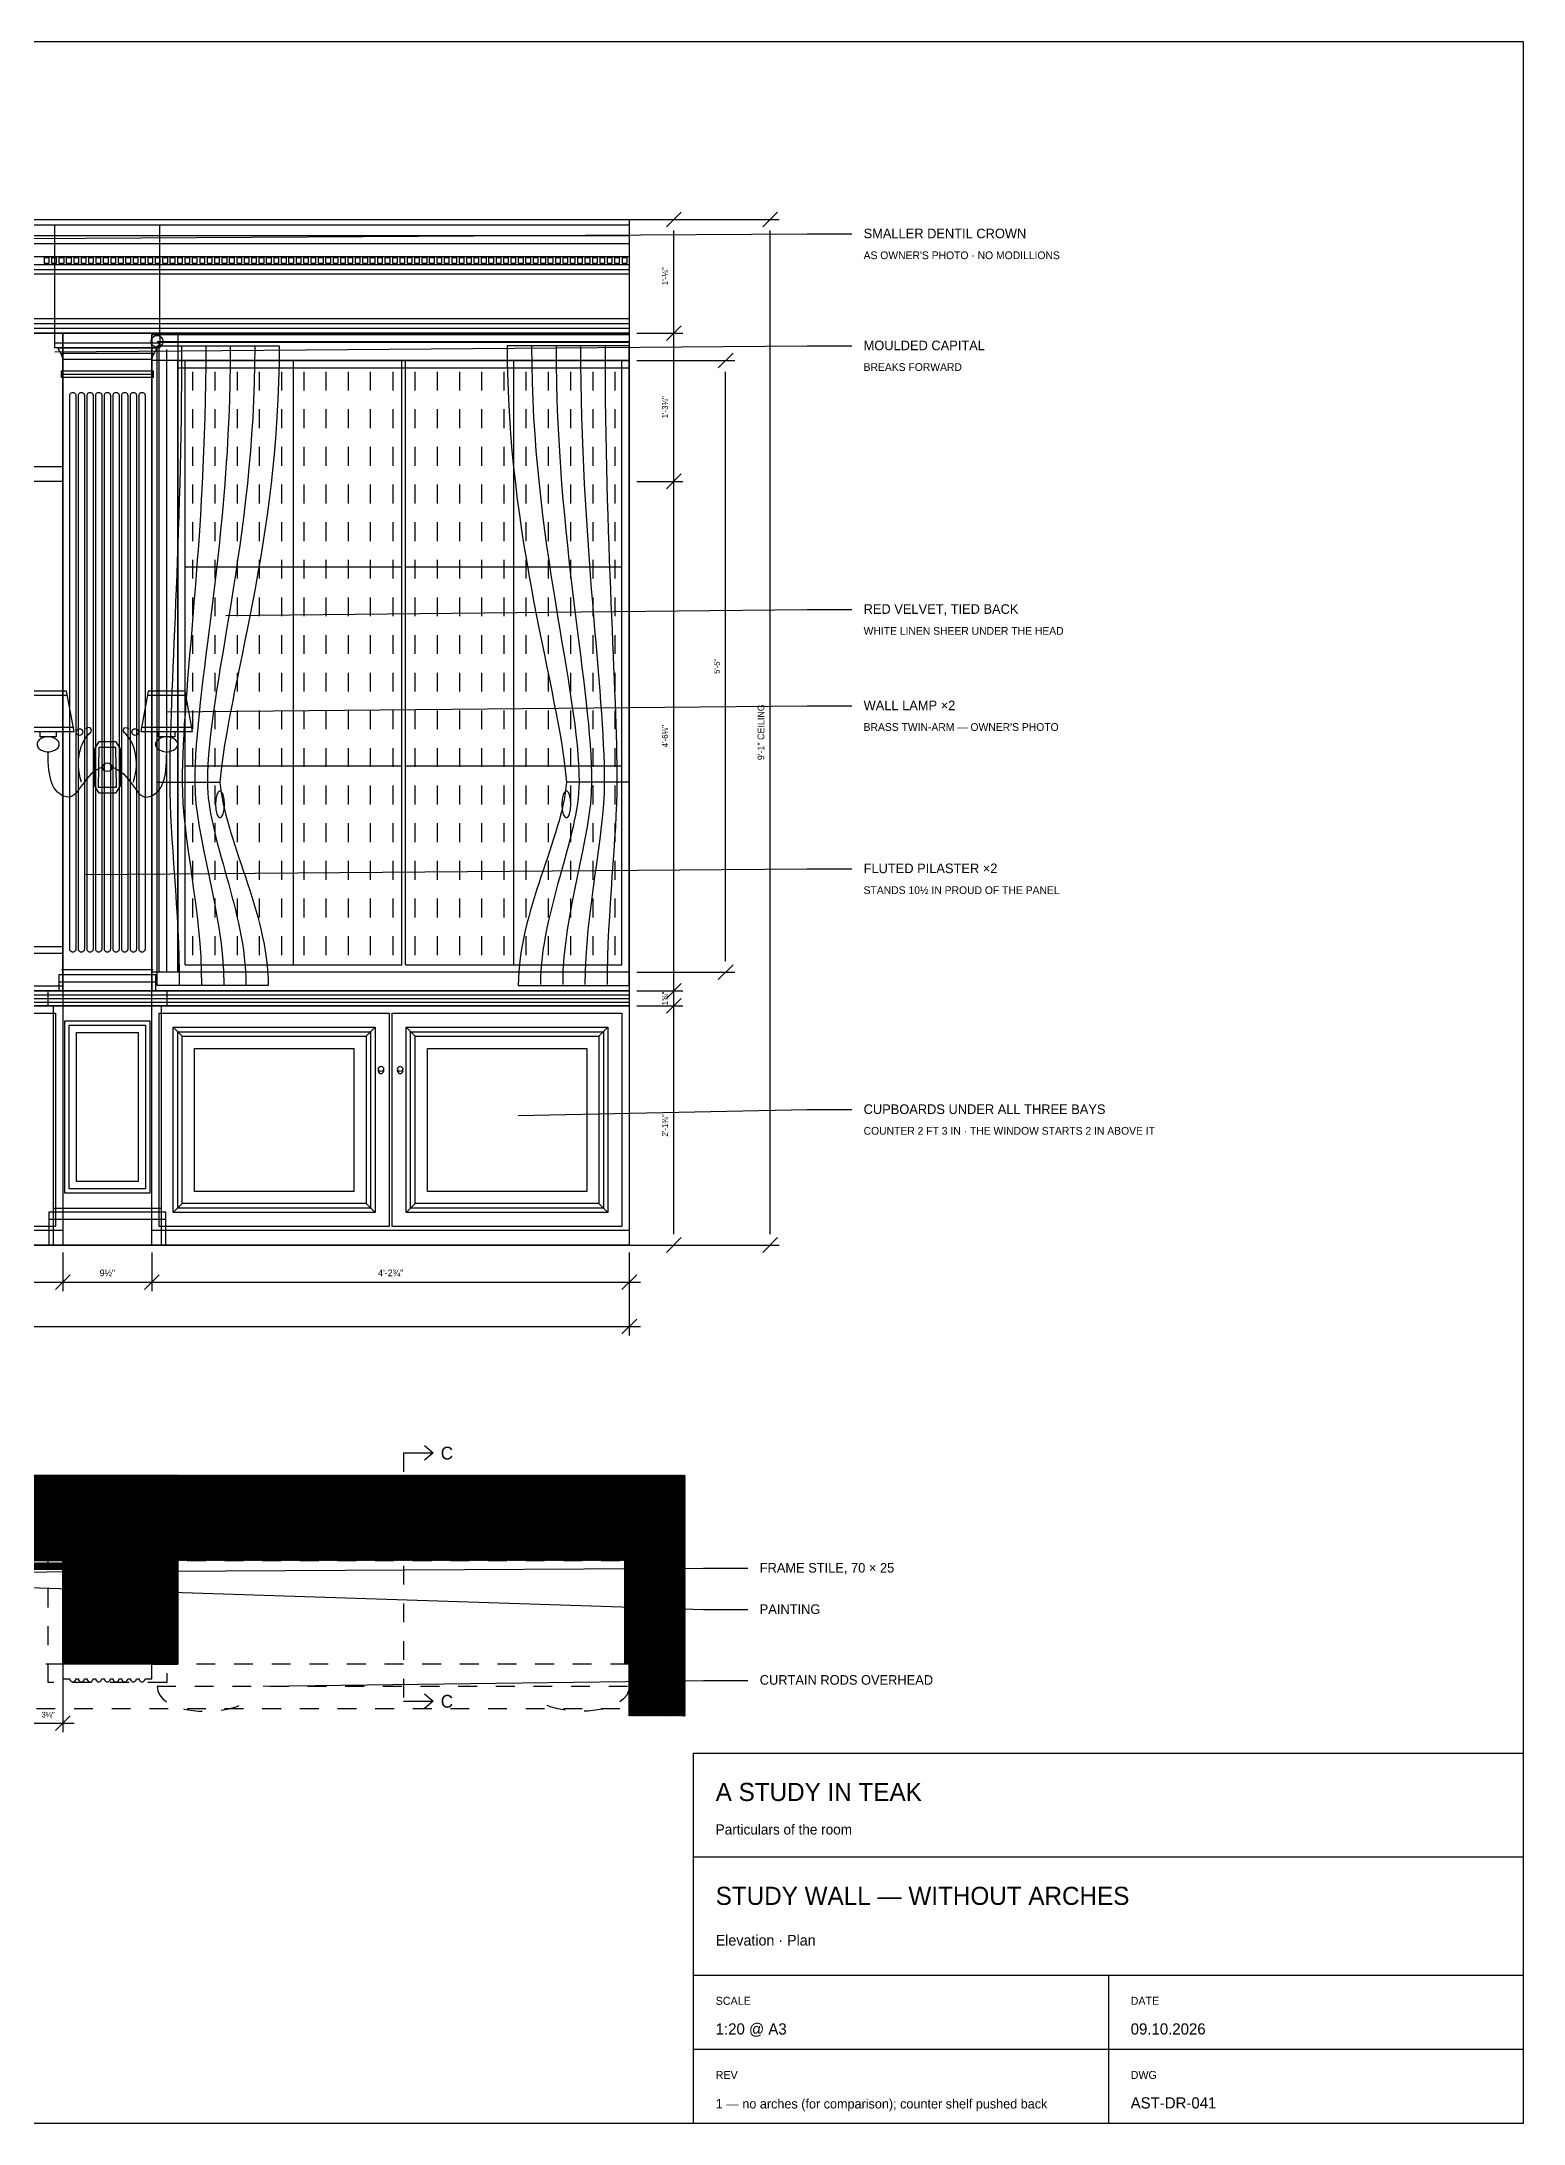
# Model space of a CAD drawing. Header units: inches. Extents: x 0.3 to 16.2, y 0.3 to 11.4.
# Drawn here: x 8.35 to 16.22, y 0.31 to 11.38 of the extents above; entities that cross this region are included whole.
import ezdxf
from ezdxf.enums import TextEntityAlignment as Align

# ---------------------------------------------------------------- set-up
doc = ezdxf.new("R2010")
doc.units = ezdxf.units.IN
doc.header["$LTSCALE"] = 0.009843
doc.header["$MEASUREMENT"] = 0
doc.linetypes.add('DASHED', pattern=[0.6, 0.5, -0.1])
for name, color, linetype in [('GEOMETRY', 7, 'Continuous'), ('HATCH', 8, 'Continuous'), ('TEXT', 7, 'Continuous')]:
    doc.layers.add(name, color=color, linetype=linetype)

msp = doc.modelspace()

# ---------------------------------------------------------------- hatches: boundary and pattern name
at = {"layer": 'HATCH'}
h = msp.add_hatch(dxfattribs=at)
h.set_pattern_fill('ANSI31', scale=0.01574803)
h.paths.add_polyline_path([(2.224, 3.76), (11.766, 3.76), (11.766, 3.307), (2.224, 3.307), (2.224, 3.76)])
h = msp.add_hatch(dxfattribs=at)
h.set_pattern_fill('ANSI31', scale=0.01574803)
h.paths.add_polyline_path([(11.447, 3.465), (11.47, 3.465), (11.47, 2.756), (11.447, 2.756), (11.447, 3.465)])
h = msp.add_hatch(dxfattribs=at)
h.set_pattern_fill('ANSI31', scale=0.01574803)
h.paths.add_polyline_path([(5.923, 3.293), (8.461, 3.293), (8.461, 3.258), (5.923, 3.258), (5.923, 3.293)])
h = msp.add_hatch(dxfattribs=at)
h.set_pattern_fill('ANSI31', scale=0.01574803)
h.paths.add_polyline_path([(8.461, 3.307), (8.933, 3.307), (8.933, 2.756), (8.461, 2.756), (8.461, 3.307)])
h = msp.add_hatch(dxfattribs=at)
h.set_pattern_fill('ANSI31', scale=0.01574803)
h.paths.add_polyline_path([(8.933, 3.307), (9.071, 3.307), (9.071, 2.756), (8.933, 2.756), (8.933, 3.307)])
h = msp.add_hatch(dxfattribs=at)
h.set_pattern_fill('ANSI31', scale=0.01574803)
h.paths.add_polyline_path([(11.47, 3.307), (11.766, 3.307), (11.766, 2.48), (11.47, 2.48), (11.47, 3.307)])

# ---------------------------------------------------------------- linework, layer by layer
at = {"layer": 'GEOMETRY', "linetype": 'DASHED'}
for p, q in [((2.224, 10.433), (11.766, 10.433)), ((9.15, 9.624), (9.15, 6.472)), ((9.268, 9.624), (9.268, 6.472)), ((9.386, 9.624), (9.386, 6.472)), ((9.504, 9.624), (9.504, 6.472)), ((9.622, 9.624), (9.622, 6.472)), ((9.74, 9.624), (9.74, 6.472)), ((9.858, 9.624), (9.858, 6.472)), ((9.976, 9.624), (9.976, 6.472)), ((10.094, 9.624), (10.094, 6.472)), ((10.213, 9.624), (10.213, 6.472)), ((10.331, 9.624), (10.331, 6.472)), ((10.449, 9.624), (10.449, 6.472)), ((10.567, 9.624), (10.567, 6.472)), ((10.685, 9.624), (10.685, 6.472)), ((10.803, 9.624), (10.803, 6.472)), ((10.921, 9.624), (10.921, 6.472)), ((11.039, 9.624), (11.039, 6.472)), ((11.157, 9.624), (11.157, 6.472)), ((11.276, 9.624), (11.276, 6.472)), ((11.394, 9.624), (11.394, 6.472)), ((10.271, 3.878), (10.271, 2.559)), ((9.071, 3.366), (11.47, 3.366)), ((8.961, 2.638), (11.47, 2.638)), ((2.52, 2.52), (11.47, 2.52))]:
    msp.add_line(p, q, dxfattribs=at)
at = {"layer": 'GEOMETRY'}
for p, q in [((2.52, 10.404), (11.47, 10.404)), ((8.417, 9.829), (8.417, 10.404)), ((8.976, 9.829), (8.976, 10.404)), ((11.51, 10.433), (11.754, 10.433)), ((11.51, 10.433), (12.266, 10.433)), ((11.667, 10.394), (11.746, 10.472)), ((12.179, 10.394), (12.258, 10.472)), ((2.52, 10.348), (11.47, 10.348)), ((2.52, 10.305), (11.47, 10.305)), ((11.707, 5.041), (11.707, 10.374)), ((12.219, 5.041), (12.219, 10.374)), ((2.52, 10.236), (11.47, 10.236)), ((2.52, 10.193), (11.47, 10.193)), ((2.52, 10.167), (11.47, 10.167)), ((2.52, 10.144), (11.47, 10.144)), ((2.52, 9.907), (11.47, 9.907)), ((2.52, 9.88), (11.47, 9.88)), ((2.52, 9.856), (11.47, 9.856)), ((11.667, 9.789), (11.746, 9.868)), ((8.417, 9.778), (8.976, 9.778)), ((8.961, 9.785), (11.47, 9.785)), ((8.972, 6.433), (8.972, 9.781)), ((8.972, 9.781), (11.47, 9.781)), ((9.012, 6.433), (9.012, 9.742)), ((11.51, 9.829), (11.754, 9.829)), ((8.449, 9.722), (8.945, 9.722)), ((8.461, 9.691), (8.933, 9.691)), ((9.071, 9.683), (11.47, 9.683)), ((9.071, 9.644), (11.47, 9.644)), ((9.11, 6.472), (9.11, 9.683)), ((9.686, 6.472), (9.686, 9.683)), ((10.261, 6.472), (10.261, 9.683)), ((10.281, 6.472), (10.281, 9.683)), ((10.856, 6.472), (10.856, 9.683)), ((11.431, 6.472), (11.431, 9.683)), ((11.51, 9.683), (12.03, 9.683)), ((11.943, 9.644), (12.022, 9.722)), ((8.453, 9.61), (8.941, 9.61)), ((11.982, 6.492), (11.982, 9.624)), ((11.667, 9.002), (11.746, 9.081)), ((11.51, 9.041), (11.754, 9.041)), ((9.11, 8.587), (10.261, 8.587)), ((10.281, 8.587), (11.431, 8.587)), ((8.28, 7.904), (8.484, 7.904)), ((8.909, 7.904), (9.114, 7.904)), ((8.248, 7.734), (8.516, 7.734)), ((8.878, 7.734), (9.146, 7.734)), ((9.11, 7.53), (10.261, 7.53)), ((10.281, 7.53), (11.431, 7.53)), ((5.923, 6.533), (8.461, 6.533)), ((8.453, 6.447), (8.941, 6.447)), ((9.11, 6.472), (10.261, 6.472)), ((10.281, 6.472), (11.431, 6.472)), ((11.51, 6.433), (12.03, 6.433)), ((11.943, 6.394), (12.022, 6.472)), ((5.923, 6.36), (8.461, 6.36)), ((5.923, 6.313), (8.461, 6.313)), ((8.382, 6.313), (9.012, 6.313)), ((8.441, 6.382), (8.953, 6.382)), ((8.933, 6.313), (11.47, 6.313)), ((11.51, 6.333), (11.754, 6.333)), ((11.667, 6.293), (11.746, 6.372)), ((5.923, 6.293), (8.461, 6.293)), ((5.923, 6.274), (8.461, 6.274)), ((8.382, 6.293), (9.012, 6.293)), ((8.382, 6.274), (9.012, 6.274)), ((8.933, 6.293), (11.47, 6.293)), ((8.933, 6.274), (11.47, 6.274)), ((11.51, 6.254), (11.754, 6.254)), ((11.667, 6.215), (11.746, 6.293)), ((9.047, 6.14), (9.094, 6.093)), ((10.119, 6.14), (10.072, 6.093)), ((10.284, 6.14), (10.332, 6.093)), ((11.356, 6.14), (11.309, 6.093)), ((9.047, 5.156), (9.094, 5.203)), ((10.119, 5.156), (10.072, 5.203)), ((10.284, 5.156), (10.332, 5.203)), ((11.356, 5.156), (11.309, 5.203)), ((8.388, 5.12), (9.006, 5.12)), ((8.411, 5.179), (8.982, 5.179)), ((2.224, 4.982), (11.766, 4.982)), ((5.923, 5.061), (8.461, 5.061)), ((8.933, 5.061), (11.47, 5.061)), ((11.51, 4.982), (11.754, 4.982)), ((11.51, 4.982), (12.266, 4.982)), ((11.667, 4.943), (11.746, 5.022)), ((12.179, 4.943), (12.258, 5.022)), ((8.461, 4.943), (8.461, 4.738)), ((8.933, 4.943), (8.933, 4.738)), ((11.47, 4.943), (11.47, 4.738)), ((11.47, 4.943), (11.47, 4.502)), ((2.461, 4.785), (11.53, 4.785)), ((8.421, 4.746), (8.5, 4.825)), ((8.894, 4.746), (8.972, 4.825)), ((11.431, 4.746), (11.51, 4.825)), ((2.461, 4.549), (11.53, 4.549)), ((11.431, 4.51), (11.51, 4.589)), ((10.271, 3.602), (10.271, 3.465)), ((9.071, 3.533), (11.47, 3.533)), ((8.461, 2.756), (8.461, 2.394)), ((5.864, 2.441), (8.52, 2.441)), ((8.421, 2.402), (8.5, 2.48)), ((11.811, 1.732), (16.22, 1.732)), ((11.811, 1.102), (16.22, 1.102)), ((14.016, 1.102), (14.016, 0.315)), ((11.811, 0.709), (16.22, 0.709))]:
    msp.add_line(p, q, dxfattribs=at)
for points in [[(0.315, 11.378), (16.22, 11.378), (16.22, 0.315), (0.315, 0.315), (0.315, 11.378)], [(2.52, 10.433), (11.47, 10.433), (11.47, 9.829), (2.52, 9.829), (2.52, 10.433)], [(7.104, 10.325), (12.415, 10.356), (12.652, 10.356)], [(8.362, 10.23), (8.386, 10.23), (8.386, 10.199), (8.362, 10.199), (8.362, 10.23)], [(8.402, 10.23), (8.425, 10.23), (8.425, 10.199), (8.402, 10.199), (8.402, 10.23)], [(8.441, 10.23), (8.465, 10.23), (8.465, 10.199), (8.441, 10.199), (8.441, 10.23)], [(8.48, 10.23), (8.504, 10.23), (8.504, 10.199), (8.48, 10.199), (8.48, 10.23)], [(8.52, 10.23), (8.543, 10.23), (8.543, 10.199), (8.52, 10.199), (8.52, 10.23)], [(8.559, 10.23), (8.583, 10.23), (8.583, 10.199), (8.559, 10.199), (8.559, 10.23)], [(8.598, 10.23), (8.622, 10.23), (8.622, 10.199), (8.598, 10.199), (8.598, 10.23)], [(8.638, 10.23), (8.661, 10.23), (8.661, 10.199), (8.638, 10.199), (8.638, 10.23)], [(8.677, 10.23), (8.701, 10.23), (8.701, 10.199), (8.677, 10.199), (8.677, 10.23)], [(8.717, 10.23), (8.74, 10.23), (8.74, 10.199), (8.717, 10.199), (8.717, 10.23)], [(8.756, 10.23), (8.78, 10.23), (8.78, 10.199), (8.756, 10.199), (8.756, 10.23)], [(8.795, 10.23), (8.819, 10.23), (8.819, 10.199), (8.795, 10.199), (8.795, 10.23)], [(8.835, 10.23), (8.858, 10.23), (8.858, 10.199), (8.835, 10.199), (8.835, 10.23)], [(8.874, 10.23), (8.898, 10.23), (8.898, 10.199), (8.874, 10.199), (8.874, 10.23)], [(8.913, 10.23), (8.937, 10.23), (8.937, 10.199), (8.913, 10.199), (8.913, 10.23)], [(8.953, 10.23), (8.976, 10.23), (8.976, 10.199), (8.953, 10.199), (8.953, 10.23)], [(8.992, 10.23), (9.016, 10.23), (9.016, 10.199), (8.992, 10.199), (8.992, 10.23)], [(9.031, 10.23), (9.055, 10.23), (9.055, 10.199), (9.031, 10.199), (9.031, 10.23)], [(9.071, 10.23), (9.094, 10.23), (9.094, 10.199), (9.071, 10.199), (9.071, 10.23)], [(9.11, 10.23), (9.134, 10.23), (9.134, 10.199), (9.11, 10.199), (9.11, 10.23)], [(9.15, 10.23), (9.173, 10.23), (9.173, 10.199), (9.15, 10.199), (9.15, 10.23)], [(9.189, 10.23), (9.213, 10.23), (9.213, 10.199), (9.189, 10.199), (9.189, 10.23)], [(9.228, 10.23), (9.252, 10.23), (9.252, 10.199), (9.228, 10.199), (9.228, 10.23)], [(9.268, 10.23), (9.291, 10.23), (9.291, 10.199), (9.268, 10.199), (9.268, 10.23)], [(9.307, 10.23), (9.331, 10.23), (9.331, 10.199), (9.307, 10.199), (9.307, 10.23)], [(9.346, 10.23), (9.37, 10.23), (9.37, 10.199), (9.346, 10.199), (9.346, 10.23)], [(9.386, 10.23), (9.409, 10.23), (9.409, 10.199), (9.386, 10.199), (9.386, 10.23)], [(9.425, 10.23), (9.449, 10.23), (9.449, 10.199), (9.425, 10.199), (9.425, 10.23)], [(9.465, 10.23), (9.488, 10.23), (9.488, 10.199), (9.465, 10.199), (9.465, 10.23)], [(9.504, 10.23), (9.528, 10.23), (9.528, 10.199), (9.504, 10.199), (9.504, 10.23)], [(9.543, 10.23), (9.567, 10.23), (9.567, 10.199), (9.543, 10.199), (9.543, 10.23)], [(9.583, 10.23), (9.606, 10.23), (9.606, 10.199), (9.583, 10.199), (9.583, 10.23)], [(9.622, 10.23), (9.646, 10.23), (9.646, 10.199), (9.622, 10.199), (9.622, 10.23)], [(9.661, 10.23), (9.685, 10.23), (9.685, 10.199), (9.661, 10.199), (9.661, 10.23)], [(9.701, 10.23), (9.724, 10.23), (9.724, 10.199), (9.701, 10.199), (9.701, 10.23)], [(9.74, 10.23), (9.764, 10.23), (9.764, 10.199), (9.74, 10.199), (9.74, 10.23)], [(9.78, 10.23), (9.803, 10.23), (9.803, 10.199), (9.78, 10.199), (9.78, 10.23)], [(9.819, 10.23), (9.843, 10.23), (9.843, 10.199), (9.819, 10.199), (9.819, 10.23)], [(9.858, 10.23), (9.882, 10.23), (9.882, 10.199), (9.858, 10.199), (9.858, 10.23)], [(9.898, 10.23), (9.921, 10.23), (9.921, 10.199), (9.898, 10.199), (9.898, 10.23)], [(9.937, 10.23), (9.961, 10.23), (9.961, 10.199), (9.937, 10.199), (9.937, 10.23)], [(9.976, 10.23), (10, 10.23), (10, 10.199), (9.976, 10.199), (9.976, 10.23)], [(10.016, 10.23), (10.039, 10.23), (10.039, 10.199), (10.016, 10.199), (10.016, 10.23)], [(10.055, 10.23), (10.079, 10.23), (10.079, 10.199), (10.055, 10.199), (10.055, 10.23)], [(10.094, 10.23), (10.118, 10.23), (10.118, 10.199), (10.094, 10.199), (10.094, 10.23)], [(10.134, 10.23), (10.157, 10.23), (10.157, 10.199), (10.134, 10.199), (10.134, 10.23)], [(10.173, 10.23), (10.197, 10.23), (10.197, 10.199), (10.173, 10.199), (10.173, 10.23)], [(10.213, 10.23), (10.236, 10.23), (10.236, 10.199), (10.213, 10.199), (10.213, 10.23)], [(10.252, 10.23), (10.276, 10.23), (10.276, 10.199), (10.252, 10.199), (10.252, 10.23)], [(10.291, 10.23), (10.315, 10.23), (10.315, 10.199), (10.291, 10.199), (10.291, 10.23)], [(10.331, 10.23), (10.354, 10.23), (10.354, 10.199), (10.331, 10.199), (10.331, 10.23)], [(10.37, 10.23), (10.394, 10.23), (10.394, 10.199), (10.37, 10.199), (10.37, 10.23)], [(10.409, 10.23), (10.433, 10.23), (10.433, 10.199), (10.409, 10.199), (10.409, 10.23)], [(10.449, 10.23), (10.472, 10.23), (10.472, 10.199), (10.449, 10.199), (10.449, 10.23)], [(10.488, 10.23), (10.512, 10.23), (10.512, 10.199), (10.488, 10.199), (10.488, 10.23)], [(10.528, 10.23), (10.551, 10.23), (10.551, 10.199), (10.528, 10.199), (10.528, 10.23)], [(10.567, 10.23), (10.591, 10.23), (10.591, 10.199), (10.567, 10.199), (10.567, 10.23)], [(10.606, 10.23), (10.63, 10.23), (10.63, 10.199), (10.606, 10.199), (10.606, 10.23)], [(10.646, 10.23), (10.669, 10.23), (10.669, 10.199), (10.646, 10.199), (10.646, 10.23)], [(10.685, 10.23), (10.709, 10.23), (10.709, 10.199), (10.685, 10.199), (10.685, 10.23)], [(10.724, 10.23), (10.748, 10.23), (10.748, 10.199), (10.724, 10.199), (10.724, 10.23)], [(10.764, 10.23), (10.787, 10.23), (10.787, 10.199), (10.764, 10.199), (10.764, 10.23)], [(10.803, 10.23), (10.827, 10.23), (10.827, 10.199), (10.803, 10.199), (10.803, 10.23)], [(10.843, 10.23), (10.866, 10.23), (10.866, 10.199), (10.843, 10.199), (10.843, 10.23)], [(10.882, 10.23), (10.906, 10.23), (10.906, 10.199), (10.882, 10.199), (10.882, 10.23)], [(10.921, 10.23), (10.945, 10.23), (10.945, 10.199), (10.921, 10.199), (10.921, 10.23)], [(10.961, 10.23), (10.984, 10.23), (10.984, 10.199), (10.961, 10.199), (10.961, 10.23)], [(11, 10.23), (11.024, 10.23), (11.024, 10.199), (11, 10.199), (11, 10.23)], [(11.039, 10.23), (11.063, 10.23), (11.063, 10.199), (11.039, 10.199), (11.039, 10.23)], [(11.079, 10.23), (11.102, 10.23), (11.102, 10.199), (11.079, 10.199), (11.079, 10.23)], [(11.118, 10.23), (11.142, 10.23), (11.142, 10.199), (11.118, 10.199), (11.118, 10.23)], [(11.157, 10.23), (11.181, 10.23), (11.181, 10.199), (11.157, 10.199), (11.157, 10.23)], [(11.197, 10.23), (11.22, 10.23), (11.22, 10.199), (11.197, 10.199), (11.197, 10.23)], [(11.236, 10.23), (11.26, 10.23), (11.26, 10.199), (11.236, 10.199), (11.236, 10.23)], [(11.276, 10.23), (11.299, 10.23), (11.299, 10.199), (11.276, 10.199), (11.276, 10.23)], [(11.315, 10.23), (11.339, 10.23), (11.339, 10.199), (11.315, 10.199), (11.315, 10.23)], [(11.354, 10.23), (11.378, 10.23), (11.378, 10.199), (11.354, 10.199), (11.354, 10.23)], [(11.394, 10.23), (11.417, 10.23), (11.417, 10.199), (11.394, 10.199), (11.394, 10.23)], [(11.433, 10.23), (11.457, 10.23), (11.457, 10.199), (11.433, 10.199), (11.433, 10.23)], [(5.923, 9.829), (8.461, 9.829), (8.461, 6.333), (5.923, 6.333), (5.923, 9.829)], [(8.417, 9.829), (8.976, 9.829), (8.976, 9.75), (8.417, 9.75), (8.417, 9.829)], [(8.417, 9.73), (12.415, 9.762), (12.652, 9.762)], [(8.437, 9.75), (8.957, 9.75)], [(8.461, 9.829), (8.933, 9.829), (8.933, 6.333), (8.461, 6.333), (8.461, 9.829)], [(8.933, 9.829), (11.47, 9.829), (11.47, 6.333), (8.933, 6.333), (8.933, 9.829)], [(8.933, 9.821), (9.071, 9.821), (9.071, 6.433), (8.933, 6.433), (8.933, 9.821)], [(8.933, 9.821), (11.47, 9.821), (11.47, 9.683), (8.933, 9.683), (8.933, 9.821)], [(8.961, 9.762), (9.61, 9.762)], [(9.551, 6.362), (8.961, 6.362), (8.961, 9.762)], [(11.47, 9.762), (10.821, 9.762)], [(10.88, 6.362), (11.47, 6.362), (11.47, 9.762)], [(8.453, 9.628), (8.941, 9.628), (8.941, 9.593), (8.453, 9.593), (8.453, 9.628)], [(9.071, 9.683), (11.47, 9.683), (11.47, 6.433), (9.071, 6.433), (9.071, 9.683)], [(8.497, 6.555), (8.497, 9.498)], [(8.513, 9.514), (8.513, 9.514)], [(8.529, 9.498), (8.529, 6.555)], [(8.543, 6.555), (8.543, 9.498)], [(8.559, 9.514), (8.559, 9.514)], [(8.575, 9.498), (8.575, 6.555)], [(8.589, 6.555), (8.589, 9.498)], [(8.605, 9.514), (8.605, 9.514)], [(8.621, 9.498), (8.621, 6.555)], [(8.635, 6.555), (8.635, 9.498)], [(8.651, 9.514), (8.651, 9.514)], [(8.667, 9.498), (8.667, 6.555)], [(8.681, 6.555), (8.681, 9.498)], [(8.697, 9.514), (8.697, 9.514)], [(8.713, 9.498), (8.713, 6.555)], [(8.727, 6.555), (8.727, 9.498)], [(8.743, 9.514), (8.743, 9.514)], [(8.759, 9.498), (8.759, 6.555)], [(8.773, 6.555), (8.773, 9.498)], [(8.789, 9.514), (8.789, 9.514)], [(8.805, 9.498), (8.805, 6.555)], [(8.819, 6.555), (8.819, 9.498)], [(8.835, 9.514), (8.835, 9.514)], [(8.851, 9.498), (8.851, 6.555)], [(8.865, 6.555), (8.865, 9.498)], [(8.881, 9.514), (8.881, 9.514)], [(8.897, 9.498), (8.897, 6.555)], [(5.923, 9.12), (8.461, 9.12), (8.461, 9.041), (5.923, 9.041), (5.923, 9.12)], [(9.327, 8.329), (12.415, 8.36), (12.652, 8.36)], [(8.244, 7.711), (8.52, 7.711), (8.48, 7.927), (8.283, 7.927), (8.244, 7.711)], [(8.874, 7.711), (9.15, 7.711), (9.11, 7.927), (8.913, 7.927), (8.874, 7.711)], [(9.012, 7.817), (12.415, 7.848), (12.652, 7.848)], [(8.339, 7.711), (8.425, 7.711), (8.425, 7.683), (8.339, 7.683), (8.339, 7.711)], [(8.654, 7.659), (8.74, 7.659), (8.764, 7.62), (8.764, 7.423), (8.74, 7.384), (8.654, 7.384), (8.63, 7.423), (8.63, 7.62), (8.654, 7.659)], [(8.969, 7.711), (9.055, 7.711), (9.055, 7.683), (8.969, 7.683), (8.969, 7.711)], [(8.654, 7.628), (8.74, 7.628), (8.744, 7.415), (8.65, 7.415), (8.654, 7.628)], [(8.961, 7.443), (9.295, 7.443)], [(11.47, 7.443), (11.136, 7.443)], [(8.579, 6.951), (12.415, 6.982), (12.652, 6.982)], [(5.923, 6.569), (8.461, 6.569), (8.461, 6.333), (5.923, 6.333), (5.923, 6.569)], [(8.513, 6.539), (8.513, 6.539)], [(8.559, 6.539), (8.559, 6.539)], [(8.605, 6.539), (8.605, 6.539)], [(8.651, 6.539), (8.651, 6.539)], [(8.697, 6.539), (8.697, 6.539)], [(8.743, 6.539), (8.743, 6.539)], [(8.789, 6.539), (8.789, 6.539)], [(8.835, 6.539), (8.835, 6.539)], [(8.881, 6.539), (8.881, 6.539)], [(8.441, 6.421), (8.953, 6.421), (8.953, 6.333), (8.441, 6.333), (8.441, 6.421)], [(5.923, 6.333), (8.461, 6.333), (8.461, 6.254), (5.923, 6.254), (5.923, 6.333)], [(8.382, 6.333), (9.012, 6.333), (9.012, 6.254), (8.382, 6.254), (8.382, 6.333)], [(8.933, 6.333), (11.47, 6.333), (11.47, 6.254), (8.933, 6.254), (8.933, 6.333)], [(5.923, 6.254), (8.461, 6.254), (8.461, 4.982), (5.923, 4.982), (5.923, 6.254)], [(7.2, 6.215), (8.421, 6.215), (8.421, 5.081), (7.2, 5.081), (7.2, 6.215)], [(8.411, 6.254), (8.982, 6.254), (8.982, 4.982), (8.411, 4.982), (8.411, 6.254)], [(8.933, 6.254), (11.47, 6.254), (11.47, 4.982), (8.933, 4.982), (8.933, 6.254)], [(8.972, 6.215), (10.194, 6.215), (10.194, 5.081), (8.972, 5.081), (8.972, 6.215)], [(10.21, 6.215), (11.431, 6.215), (11.431, 5.081), (10.21, 5.081), (10.21, 6.215)], [(8.47, 6.175), (8.923, 6.175), (8.923, 5.258), (8.47, 5.258), (8.47, 6.175)], [(8.494, 6.152), (8.9, 6.152), (8.9, 5.281), (8.494, 5.281), (8.494, 6.152)], [(8.533, 6.112), (8.86, 6.112), (8.86, 5.321), (8.533, 5.321), (8.533, 6.112)], [(9.047, 6.14), (10.119, 6.14), (10.119, 5.156), (9.047, 5.156), (9.047, 6.14)], [(9.071, 6.116), (10.095, 6.116), (10.095, 5.179), (9.071, 5.179), (9.071, 6.116)], [(9.094, 6.093), (10.072, 6.093), (10.072, 5.203), (9.094, 5.203), (9.094, 6.093)], [(10.284, 6.14), (11.356, 6.14), (11.356, 5.156), (10.284, 5.156), (10.284, 6.14)], [(10.308, 6.116), (11.333, 6.116), (11.333, 5.179), (10.308, 5.179), (10.308, 6.116)], [(10.332, 6.093), (11.309, 6.093), (11.309, 5.203), (10.332, 5.203), (10.332, 6.093)], [(9.159, 6.028), (10.007, 6.028), (10.007, 5.268), (9.159, 5.268), (9.159, 6.028)], [(10.397, 6.028), (11.244, 6.028), (11.244, 5.268), (10.397, 5.268), (10.397, 6.028)], [(10.88, 5.671), (12.415, 5.703), (12.652, 5.703)], [(8.388, 5.159), (9.006, 5.159), (9.006, 4.982), (8.388, 4.982), (8.388, 5.159)], [(10.271, 3.878), (10.428, 3.878)], [(10.381, 3.917), (10.428, 3.878), (10.381, 3.839)], [(2.224, 3.307), (9.071, 3.307), (9.071, 3.76)], [(2.224, 3.76), (9.071, 3.76)], [(11.47, 2.48), (11.47, 3.76)], [(9.071, 3.602), (11.47, 3.602), (11.47, 3.465), (9.071, 3.465), (9.071, 3.602)], [(9.071, 2.756), (9.071, 3.465)], [(11.447, 3.465), (11.47, 3.465), (11.47, 2.756), (11.447, 2.756), (11.447, 3.465)], [(5.923, 3.307), (8.461, 3.307), (8.461, 3.258), (5.923, 3.258), (5.923, 3.307)], [(6.15, 3.234), (11.864, 3.266), (12.1, 3.266)], [(8.461, 3.307), (8.933, 3.307), (8.933, 2.756), (8.461, 2.756), (8.461, 3.307)], [(8.933, 3.307), (9.071, 3.307), (9.071, 2.756), (8.933, 2.756), (8.933, 3.307)], [(7.192, 3.199), (11.864, 3.045), (12.1, 3.045)], [(8.461, 2.756), (8.461, 2.677), (8.49, 2.677), (8.497, 2.677)], [(8.529, 2.677), (8.543, 2.677)], [(8.575, 2.677), (8.589, 2.677)], [(8.621, 2.677), (8.635, 2.677)], [(8.667, 2.677), (8.681, 2.677)], [(8.713, 2.677), (8.727, 2.677)], [(8.759, 2.677), (8.773, 2.677)], [(8.805, 2.677), (8.819, 2.677)], [(8.851, 2.677), (8.865, 2.677)], [(8.897, 2.677), (8.933, 2.677), (8.933, 2.756)], [(8.933, 2.756), (9.071, 2.756)], [(9.524, 2.638), (11.864, 2.669), (12.1, 2.669)], [(10.271, 2.559), (10.428, 2.559)], [(10.381, 2.598), (10.428, 2.559), (10.381, 2.52)], [(11.811, 2.283), (16.22, 2.283), (16.22, 0.315), (11.811, 0.315), (11.811, 2.283)]]:
    msp.add_lwpolyline(points, dxfattribs=at)
at = {"layer": 'GEOMETRY', "linetype": 'DASHED'}
for points in [[(2.52, 3.307), (11.47, 3.307), (11.47, 2.756), (2.52, 2.756), (2.52, 3.307)], [(8.382, 3.307), (9.012, 3.307), (9.012, 2.657), (8.382, 2.657), (8.382, 3.307)]]:
    msp.add_lwpolyline(points, dxfattribs=at)
at = {"layer": 'GEOMETRY'}
for centre, radius in [((8.961, 9.785), 0.0315), ((8.549, 7.709), 0.0177), ((8.844, 7.709), 0.0177), ((8.697, 7.522), 0.0236), ((10.151, 5.919), 0.0138), ((10.253, 5.919), 0.0138)]:
    msp.add_circle(centre, radius, dxfattribs=at)
for points in [[(8.461, 9.691), (8.457, 9.719), (8.437, 9.734), (8.437, 9.75)], [(8.957, 9.75), (8.957, 9.734), (8.937, 9.719), (8.933, 9.691)], [(9.61, 9.762), (9.61, 8.722), (9.335, 7.935), (9.295, 7.443)], [(10.821, 9.762), (10.821, 8.722), (11.096, 7.935), (11.136, 7.443)], [(8.598, 7.699), (8.626, 7.715), (8.606, 7.746), (8.583, 7.726)], [(8.795, 7.699), (8.768, 7.715), (8.787, 7.746), (8.811, 7.726)], [(8.559, 7.443), (8.52, 7.561), (8.559, 7.659), (8.598, 7.699)], [(8.835, 7.443), (8.874, 7.561), (8.835, 7.659), (8.795, 7.699)], [(8.48, 7.364), (8.402, 7.384), (8.382, 7.463), (8.382, 7.6)], [(8.913, 7.364), (8.992, 7.384), (9.012, 7.463), (9.012, 7.6)], [(8.673, 7.522), (8.579, 7.502), (8.539, 7.344), (8.48, 7.364)], [(8.72, 7.522), (8.815, 7.502), (8.854, 7.344), (8.913, 7.364)], [(9.295, 7.443), (9.315, 7.148), (9.551, 6.754), (9.551, 6.362)], [(11.136, 7.443), (11.116, 7.148), (10.88, 6.754), (10.88, 6.362)], [(10.133, 5.911), (10.145, 5.888), (10.156, 5.888), (10.168, 5.911)], [(10.235, 5.911), (10.247, 5.888), (10.259, 5.888), (10.271, 5.911)]]:
    msp.add_open_spline(points, degree=3, dxfattribs=at)
for points, knots in [([(9.091, 9.758), (9.091, 8.722), (9.028, 7.935), (9.028, 7.443), (9.028, 7.148), (9.079, 6.754), (9.079, 6.368)], [0, 0, 0, 0, 1, 1, 1, 2, 2, 2, 2]), ([(9.22, 9.758), (9.22, 8.722), (9.094, 7.935), (9.094, 7.443), (9.094, 7.148), (9.197, 6.754), (9.197, 6.368)], [0, 0, 0, 0, 1, 1, 1, 2, 2, 2, 2]), ([(9.35, 9.758), (9.35, 8.722), (9.161, 7.935), (9.161, 7.443), (9.161, 7.148), (9.315, 6.754), (9.315, 6.368)], [0, 0, 0, 0, 1, 1, 1, 2, 2, 2, 2]), ([(9.48, 9.758), (9.48, 8.722), (9.228, 7.935), (9.228, 7.443), (9.228, 7.148), (9.433, 6.754), (9.433, 6.368)], [0, 0, 0, 0, 1, 1, 1, 2, 2, 2, 2]), ([(10.951, 9.758), (10.951, 8.722), (11.203, 7.935), (11.203, 7.443), (11.203, 7.148), (10.998, 6.754), (10.998, 6.368)], [0, 0, 0, 0, 1, 1, 1, 2, 2, 2, 2]), ([(11.081, 9.758), (11.081, 8.722), (11.27, 7.935), (11.27, 7.443), (11.27, 7.148), (11.116, 6.754), (11.116, 6.368)], [0, 0, 0, 0, 1, 1, 1, 2, 2, 2, 2]), ([(11.211, 9.758), (11.211, 8.722), (11.337, 7.935), (11.337, 7.443), (11.337, 7.148), (11.234, 6.754), (11.234, 6.368)], [0, 0, 0, 0, 1, 1, 1, 2, 2, 2, 2]), ([(11.341, 9.758), (11.341, 8.722), (11.404, 7.935), (11.404, 7.443), (11.404, 7.148), (11.352, 6.754), (11.352, 6.368)], [0, 0, 0, 0, 1, 1, 1, 2, 2, 2, 2]), ([(8.497, 9.498), (8.497, 9.501), (8.498, 9.503), (8.499, 9.506), (8.501, 9.508), (8.503, 9.51), (8.505, 9.512), (8.508, 9.513), (8.51, 9.514), (8.513, 9.514)], [0, 0, 0, 0, 1, 1, 1, 2, 2, 2, 3, 3, 3, 3]), ([(8.513, 9.514), (8.516, 9.514), (8.519, 9.513), (8.521, 9.512), (8.524, 9.51), (8.526, 9.508), (8.527, 9.506), (8.528, 9.503), (8.529, 9.501), (8.529, 9.498)], [0, 0, 0, 0, 1, 1, 1, 2, 2, 2, 3, 3, 3, 3]), ([(8.543, 9.498), (8.543, 9.501), (8.544, 9.503), (8.545, 9.506), (8.547, 9.508), (8.549, 9.51), (8.551, 9.512), (8.553, 9.513), (8.556, 9.514), (8.559, 9.514)], [0, 0, 0, 0, 1, 1, 1, 2, 2, 2, 3, 3, 3, 3]), ([(8.559, 9.514), (8.562, 9.514), (8.565, 9.513), (8.567, 9.512), (8.57, 9.51), (8.572, 9.508), (8.573, 9.506), (8.574, 9.503), (8.575, 9.501), (8.575, 9.498)], [0, 0, 0, 0, 1, 1, 1, 2, 2, 2, 3, 3, 3, 3]), ([(8.589, 9.498), (8.589, 9.501), (8.59, 9.503), (8.591, 9.506), (8.592, 9.508), (8.595, 9.51), (8.597, 9.512), (8.599, 9.513), (8.602, 9.514), (8.605, 9.514)], [0, 0, 0, 0, 1, 1, 1, 2, 2, 2, 3, 3, 3, 3]), ([(8.605, 9.514), (8.608, 9.514), (8.611, 9.513), (8.613, 9.512), (8.615, 9.51), (8.617, 9.508), (8.619, 9.506), (8.62, 9.503), (8.621, 9.501), (8.621, 9.498)], [0, 0, 0, 0, 1, 1, 1, 2, 2, 2, 3, 3, 3, 3]), ([(8.635, 9.498), (8.635, 9.501), (8.636, 9.503), (8.637, 9.506), (8.638, 9.508), (8.64, 9.51), (8.643, 9.512), (8.645, 9.513), (8.648, 9.514), (8.651, 9.514)], [0, 0, 0, 0, 1, 1, 1, 2, 2, 2, 3, 3, 3, 3]), ([(8.651, 9.514), (8.654, 9.514), (8.657, 9.513), (8.659, 9.512), (8.661, 9.51), (8.663, 9.508), (8.665, 9.506), (8.666, 9.503), (8.667, 9.501), (8.667, 9.498)], [0, 0, 0, 0, 1, 1, 1, 2, 2, 2, 3, 3, 3, 3]), ([(8.681, 9.498), (8.681, 9.501), (8.682, 9.503), (8.683, 9.506), (8.684, 9.508), (8.686, 9.51), (8.689, 9.512), (8.691, 9.513), (8.694, 9.514), (8.697, 9.514)], [0, 0, 0, 0, 1, 1, 1, 2, 2, 2, 3, 3, 3, 3]), ([(8.697, 9.514), (8.7, 9.514), (8.702, 9.513), (8.705, 9.512), (8.707, 9.51), (8.709, 9.508), (8.711, 9.506), (8.712, 9.503), (8.713, 9.501), (8.713, 9.498)], [0, 0, 0, 0, 1, 1, 1, 2, 2, 2, 3, 3, 3, 3]), ([(8.727, 9.498), (8.727, 9.501), (8.727, 9.503), (8.729, 9.506), (8.73, 9.508), (8.732, 9.51), (8.735, 9.512), (8.737, 9.513), (8.74, 9.514), (8.743, 9.514)], [0, 0, 0, 0, 1, 1, 1, 2, 2, 2, 3, 3, 3, 3]), ([(8.743, 9.514), (8.746, 9.514), (8.748, 9.513), (8.751, 9.512), (8.753, 9.51), (8.755, 9.508), (8.757, 9.506), (8.758, 9.503), (8.759, 9.501), (8.759, 9.498)], [0, 0, 0, 0, 1, 1, 1, 2, 2, 2, 3, 3, 3, 3]), ([(8.773, 9.498), (8.773, 9.501), (8.773, 9.503), (8.775, 9.506), (8.776, 9.508), (8.778, 9.51), (8.781, 9.512), (8.783, 9.513), (8.786, 9.514), (8.789, 9.514)], [0, 0, 0, 0, 1, 1, 1, 2, 2, 2, 3, 3, 3, 3]), ([(8.789, 9.514), (8.792, 9.514), (8.794, 9.513), (8.797, 9.512), (8.799, 9.51), (8.801, 9.508), (8.803, 9.506), (8.804, 9.503), (8.805, 9.501), (8.805, 9.498)], [0, 0, 0, 0, 1, 1, 1, 2, 2, 2, 3, 3, 3, 3]), ([(8.819, 9.498), (8.819, 9.501), (8.819, 9.503), (8.821, 9.506), (8.822, 9.508), (8.824, 9.51), (8.827, 9.512), (8.829, 9.513), (8.832, 9.514), (8.835, 9.514)], [0, 0, 0, 0, 1, 1, 1, 2, 2, 2, 3, 3, 3, 3]), ([(8.835, 9.514), (8.837, 9.514), (8.84, 9.513), (8.843, 9.512), (8.845, 9.51), (8.847, 9.508), (8.849, 9.506), (8.85, 9.503), (8.851, 9.501), (8.851, 9.498)], [0, 0, 0, 0, 1, 1, 1, 2, 2, 2, 3, 3, 3, 3]), ([(8.865, 9.498), (8.865, 9.501), (8.865, 9.503), (8.867, 9.506), (8.868, 9.508), (8.87, 9.51), (8.873, 9.512), (8.875, 9.513), (8.878, 9.514), (8.881, 9.514)], [0, 0, 0, 0, 1, 1, 1, 2, 2, 2, 3, 3, 3, 3]), ([(8.881, 9.514), (8.883, 9.514), (8.886, 9.513), (8.889, 9.512), (8.891, 9.51), (8.893, 9.508), (8.895, 9.506), (8.896, 9.503), (8.897, 9.501), (8.897, 9.498)], [0, 0, 0, 0, 1, 1, 1, 2, 2, 2, 3, 3, 3, 3]), ([(8.441, 7.644), (8.441, 7.637), (8.438, 7.63), (8.433, 7.624), (8.428, 7.618), (8.42, 7.613), (8.411, 7.61), (8.402, 7.606), (8.392, 7.604), (8.382, 7.604), (8.372, 7.604), (8.361, 7.606), (8.352, 7.61), (8.343, 7.613), (8.336, 7.618), (8.331, 7.624), (8.326, 7.63), (8.323, 7.637), (8.323, 7.644), (8.323, 7.651), (8.326, 7.657), (8.331, 7.663), (8.336, 7.669), (8.343, 7.674), (8.352, 7.678), (8.361, 7.681), (8.372, 7.683), (8.382, 7.683), (8.392, 7.683), (8.402, 7.681), (8.411, 7.678), (8.42, 7.674), (8.428, 7.669), (8.433, 7.663), (8.438, 7.657), (8.441, 7.651), (8.441, 7.644)], [0, 0, 0, 0, 1, 1, 1, 2, 2, 2, 3, 3, 3, 4, 4, 4, 5, 5, 5, 6, 6, 6, 7, 7, 7, 8, 8, 8, 9, 9, 9, 10, 10, 10, 11, 11, 11, 12, 12, 12, 12]), ([(9.071, 7.644), (9.071, 7.637), (9.068, 7.63), (9.063, 7.624), (9.058, 7.618), (9.05, 7.613), (9.041, 7.61), (9.032, 7.606), (9.022, 7.604), (9.012, 7.604), (9.001, 7.604), (8.991, 7.606), (8.982, 7.61), (8.973, 7.613), (8.966, 7.618), (8.961, 7.624), (8.955, 7.63), (8.953, 7.637), (8.953, 7.644), (8.953, 7.651), (8.955, 7.657), (8.961, 7.663), (8.966, 7.669), (8.973, 7.674), (8.982, 7.678), (8.991, 7.681), (9.001, 7.683), (9.012, 7.683), (9.022, 7.683), (9.032, 7.681), (9.041, 7.678), (9.05, 7.674), (9.058, 7.669), (9.063, 7.663), (9.068, 7.657), (9.071, 7.651), (9.071, 7.644)], [0, 0, 0, 0, 1, 1, 1, 2, 2, 2, 3, 3, 3, 4, 4, 4, 5, 5, 5, 6, 6, 6, 7, 7, 7, 8, 8, 8, 9, 9, 9, 10, 10, 10, 11, 11, 11, 12, 12, 12, 12]), ([(9.319, 7.325), (9.319, 7.312), (9.318, 7.3), (9.316, 7.289), (9.314, 7.279), (9.311, 7.27), (9.307, 7.263), (9.303, 7.257), (9.299, 7.254), (9.295, 7.254), (9.291, 7.254), (9.287, 7.257), (9.283, 7.263), (9.28, 7.27), (9.277, 7.279), (9.275, 7.289), (9.273, 7.3), (9.272, 7.312), (9.272, 7.325), (9.272, 7.337), (9.273, 7.349), (9.275, 7.36), (9.277, 7.371), (9.28, 7.38), (9.283, 7.386), (9.287, 7.392), (9.291, 7.396), (9.295, 7.396), (9.299, 7.396), (9.303, 7.392), (9.307, 7.386), (9.311, 7.38), (9.314, 7.371), (9.316, 7.36), (9.318, 7.349), (9.319, 7.337), (9.319, 7.325)], [0, 0, 0, 0, 1, 1, 1, 2, 2, 2, 3, 3, 3, 4, 4, 4, 5, 5, 5, 6, 6, 6, 7, 7, 7, 8, 8, 8, 9, 9, 9, 10, 10, 10, 11, 11, 11, 12, 12, 12, 12]), ([(11.159, 7.325), (11.159, 7.312), (11.158, 7.3), (11.156, 7.289), (11.154, 7.279), (11.151, 7.27), (11.148, 7.263), (11.144, 7.257), (11.14, 7.254), (11.136, 7.254), (11.132, 7.254), (11.128, 7.257), (11.124, 7.263), (11.12, 7.27), (11.117, 7.279), (11.115, 7.289), (11.113, 7.3), (11.112, 7.312), (11.112, 7.325), (11.112, 7.337), (11.113, 7.349), (11.115, 7.36), (11.117, 7.371), (11.12, 7.38), (11.124, 7.386), (11.128, 7.392), (11.132, 7.396), (11.136, 7.396), (11.14, 7.396), (11.144, 7.392), (11.148, 7.386), (11.151, 7.38), (11.154, 7.371), (11.156, 7.36), (11.158, 7.349), (11.159, 7.337), (11.159, 7.325)], [0, 0, 0, 0, 1, 1, 1, 2, 2, 2, 3, 3, 3, 4, 4, 4, 5, 5, 5, 6, 6, 6, 7, 7, 7, 8, 8, 8, 9, 9, 9, 10, 10, 10, 11, 11, 11, 12, 12, 12, 12]), ([(8.513, 6.539), (8.51, 6.539), (8.508, 6.54), (8.505, 6.542), (8.503, 6.543), (8.501, 6.545), (8.499, 6.547), (8.498, 6.55), (8.497, 6.553), (8.497, 6.555)], [0, 0, 0, 0, 1, 1, 1, 2, 2, 2, 3, 3, 3, 3]), ([(8.529, 6.555), (8.529, 6.553), (8.528, 6.55), (8.527, 6.547), (8.526, 6.545), (8.524, 6.543), (8.521, 6.542), (8.519, 6.54), (8.516, 6.539), (8.513, 6.539)], [0, 0, 0, 0, 1, 1, 1, 2, 2, 2, 3, 3, 3, 3]), ([(8.559, 6.539), (8.556, 6.539), (8.553, 6.54), (8.551, 6.542), (8.549, 6.543), (8.547, 6.545), (8.545, 6.547), (8.544, 6.55), (8.543, 6.553), (8.543, 6.555)], [0, 0, 0, 0, 1, 1, 1, 2, 2, 2, 3, 3, 3, 3]), ([(8.575, 6.555), (8.575, 6.553), (8.574, 6.55), (8.573, 6.547), (8.572, 6.545), (8.57, 6.543), (8.567, 6.542), (8.565, 6.54), (8.562, 6.539), (8.559, 6.539)], [0, 0, 0, 0, 1, 1, 1, 2, 2, 2, 3, 3, 3, 3]), ([(8.605, 6.539), (8.602, 6.539), (8.599, 6.54), (8.597, 6.542), (8.595, 6.543), (8.592, 6.545), (8.591, 6.547), (8.59, 6.55), (8.589, 6.553), (8.589, 6.555)], [0, 0, 0, 0, 1, 1, 1, 2, 2, 2, 3, 3, 3, 3]), ([(8.621, 6.555), (8.621, 6.553), (8.62, 6.55), (8.619, 6.547), (8.617, 6.545), (8.615, 6.543), (8.613, 6.542), (8.611, 6.54), (8.608, 6.539), (8.605, 6.539)], [0, 0, 0, 0, 1, 1, 1, 2, 2, 2, 3, 3, 3, 3]), ([(8.651, 6.539), (8.648, 6.539), (8.645, 6.54), (8.643, 6.542), (8.64, 6.543), (8.638, 6.545), (8.637, 6.547), (8.636, 6.55), (8.635, 6.553), (8.635, 6.555)], [0, 0, 0, 0, 1, 1, 1, 2, 2, 2, 3, 3, 3, 3]), ([(8.667, 6.555), (8.667, 6.553), (8.666, 6.55), (8.665, 6.547), (8.663, 6.545), (8.661, 6.543), (8.659, 6.542), (8.657, 6.54), (8.654, 6.539), (8.651, 6.539)], [0, 0, 0, 0, 1, 1, 1, 2, 2, 2, 3, 3, 3, 3]), ([(8.697, 6.539), (8.694, 6.539), (8.691, 6.54), (8.689, 6.542), (8.686, 6.543), (8.684, 6.545), (8.683, 6.547), (8.682, 6.55), (8.681, 6.553), (8.681, 6.555)], [0, 0, 0, 0, 1, 1, 1, 2, 2, 2, 3, 3, 3, 3]), ([(8.713, 6.555), (8.713, 6.553), (8.712, 6.55), (8.711, 6.547), (8.709, 6.545), (8.707, 6.543), (8.705, 6.542), (8.702, 6.54), (8.7, 6.539), (8.697, 6.539)], [0, 0, 0, 0, 1, 1, 1, 2, 2, 2, 3, 3, 3, 3]), ([(8.743, 6.539), (8.74, 6.539), (8.737, 6.54), (8.735, 6.542), (8.732, 6.543), (8.73, 6.545), (8.729, 6.547), (8.727, 6.55), (8.727, 6.553), (8.727, 6.555)], [0, 0, 0, 0, 1, 1, 1, 2, 2, 2, 3, 3, 3, 3]), ([(8.759, 6.555), (8.759, 6.553), (8.758, 6.55), (8.757, 6.547), (8.755, 6.545), (8.753, 6.543), (8.751, 6.542), (8.748, 6.54), (8.746, 6.539), (8.743, 6.539)], [0, 0, 0, 0, 1, 1, 1, 2, 2, 2, 3, 3, 3, 3]), ([(8.789, 6.539), (8.786, 6.539), (8.783, 6.54), (8.781, 6.542), (8.778, 6.543), (8.776, 6.545), (8.775, 6.547), (8.773, 6.55), (8.773, 6.553), (8.773, 6.555)], [0, 0, 0, 0, 1, 1, 1, 2, 2, 2, 3, 3, 3, 3]), ([(8.805, 6.555), (8.805, 6.553), (8.804, 6.55), (8.803, 6.547), (8.801, 6.545), (8.799, 6.543), (8.797, 6.542), (8.794, 6.54), (8.792, 6.539), (8.789, 6.539)], [0, 0, 0, 0, 1, 1, 1, 2, 2, 2, 3, 3, 3, 3]), ([(8.835, 6.539), (8.832, 6.539), (8.829, 6.54), (8.827, 6.542), (8.824, 6.543), (8.822, 6.545), (8.821, 6.547), (8.819, 6.55), (8.819, 6.553), (8.819, 6.555)], [0, 0, 0, 0, 1, 1, 1, 2, 2, 2, 3, 3, 3, 3]), ([(8.851, 6.555), (8.851, 6.553), (8.85, 6.55), (8.849, 6.547), (8.847, 6.545), (8.845, 6.543), (8.843, 6.542), (8.84, 6.54), (8.837, 6.539), (8.835, 6.539)], [0, 0, 0, 0, 1, 1, 1, 2, 2, 2, 3, 3, 3, 3]), ([(8.881, 6.539), (8.878, 6.539), (8.875, 6.54), (8.873, 6.542), (8.87, 6.543), (8.868, 6.545), (8.867, 6.547), (8.865, 6.55), (8.865, 6.553), (8.865, 6.555)], [0, 0, 0, 0, 1, 1, 1, 2, 2, 2, 3, 3, 3, 3]), ([(8.897, 6.555), (8.897, 6.553), (8.896, 6.55), (8.895, 6.547), (8.893, 6.545), (8.891, 6.543), (8.889, 6.542), (8.886, 6.54), (8.883, 6.539), (8.881, 6.539)], [0, 0, 0, 0, 1, 1, 1, 2, 2, 2, 3, 3, 3, 3]), ([(8.497, 2.677), (8.497, 2.674), (8.498, 2.672), (8.499, 2.669), (8.501, 2.667), (8.503, 2.665), (8.505, 2.664), (8.508, 2.662), (8.51, 2.662), (8.513, 2.662), (8.516, 2.662), (8.519, 2.662), (8.521, 2.664), (8.523, 2.665), (8.525, 2.667), (8.527, 2.669), (8.528, 2.672), (8.529, 2.674), (8.529, 2.677)], [0, 0, 0, 0, 1, 1, 1, 2, 2, 2, 3, 3, 3, 4, 4, 4, 5, 5, 5, 6, 6, 6, 6]), ([(8.543, 2.677), (8.543, 2.674), (8.544, 2.672), (8.545, 2.669), (8.547, 2.667), (8.549, 2.665), (8.551, 2.663), (8.553, 2.662), (8.556, 2.661), (8.559, 2.661), (8.562, 2.661), (8.565, 2.662), (8.567, 2.663), (8.57, 2.665), (8.572, 2.667), (8.573, 2.669), (8.574, 2.672), (8.575, 2.674), (8.575, 2.677)], [0, 0, 0, 0, 1, 1, 1, 2, 2, 2, 3, 3, 3, 4, 4, 4, 5, 5, 5, 6, 6, 6, 6]), ([(8.589, 2.677), (8.589, 2.674), (8.59, 2.672), (8.591, 2.669), (8.593, 2.667), (8.595, 2.665), (8.597, 2.664), (8.6, 2.662), (8.602, 2.662), (8.605, 2.662), (8.608, 2.662), (8.61, 2.662), (8.613, 2.664), (8.615, 2.665), (8.617, 2.667), (8.619, 2.669), (8.62, 2.672), (8.621, 2.674), (8.621, 2.677)], [0, 0, 0, 0, 1, 1, 1, 2, 2, 2, 3, 3, 3, 4, 4, 4, 5, 5, 5, 6, 6, 6, 6]), ([(8.635, 2.677), (8.635, 2.674), (8.636, 2.672), (8.637, 2.669), (8.639, 2.667), (8.641, 2.665), (8.643, 2.664), (8.645, 2.662), (8.648, 2.662), (8.651, 2.662), (8.654, 2.662), (8.656, 2.662), (8.659, 2.664), (8.661, 2.665), (8.663, 2.667), (8.665, 2.669), (8.666, 2.672), (8.667, 2.674), (8.667, 2.677)], [0, 0, 0, 0, 1, 1, 1, 2, 2, 2, 3, 3, 3, 4, 4, 4, 5, 5, 5, 6, 6, 6, 6]), ([(8.681, 2.677), (8.681, 2.674), (8.682, 2.672), (8.683, 2.669), (8.684, 2.667), (8.686, 2.665), (8.689, 2.663), (8.691, 2.662), (8.694, 2.661), (8.697, 2.661), (8.7, 2.661), (8.702, 2.662), (8.705, 2.663), (8.707, 2.665), (8.709, 2.667), (8.711, 2.669), (8.712, 2.672), (8.713, 2.674), (8.713, 2.677)], [0, 0, 0, 0, 1, 1, 1, 2, 2, 2, 3, 3, 3, 4, 4, 4, 5, 5, 5, 6, 6, 6, 6]), ([(8.727, 2.677), (8.727, 2.674), (8.728, 2.672), (8.729, 2.669), (8.73, 2.667), (8.733, 2.665), (8.735, 2.664), (8.737, 2.662), (8.74, 2.662), (8.743, 2.662), (8.746, 2.662), (8.748, 2.662), (8.751, 2.664), (8.753, 2.665), (8.755, 2.667), (8.757, 2.669), (8.758, 2.672), (8.759, 2.674), (8.759, 2.677)], [0, 0, 0, 0, 1, 1, 1, 2, 2, 2, 3, 3, 3, 4, 4, 4, 5, 5, 5, 6, 6, 6, 6]), ([(8.773, 2.677), (8.773, 2.674), (8.774, 2.672), (8.775, 2.669), (8.776, 2.667), (8.778, 2.665), (8.781, 2.664), (8.783, 2.662), (8.786, 2.662), (8.789, 2.662), (8.791, 2.662), (8.794, 2.662), (8.797, 2.664), (8.799, 2.665), (8.801, 2.667), (8.802, 2.669), (8.804, 2.672), (8.805, 2.674), (8.805, 2.677)], [0, 0, 0, 0, 1, 1, 1, 2, 2, 2, 3, 3, 3, 4, 4, 4, 5, 5, 5, 6, 6, 6, 6]), ([(8.819, 2.677), (8.819, 2.674), (8.819, 2.672), (8.821, 2.669), (8.822, 2.667), (8.824, 2.665), (8.827, 2.663), (8.829, 2.662), (8.832, 2.661), (8.835, 2.661), (8.837, 2.661), (8.84, 2.662), (8.843, 2.663), (8.845, 2.665), (8.847, 2.667), (8.849, 2.669), (8.85, 2.672), (8.851, 2.674), (8.851, 2.677)], [0, 0, 0, 0, 1, 1, 1, 2, 2, 2, 3, 3, 3, 4, 4, 4, 5, 5, 5, 6, 6, 6, 6]), ([(8.865, 2.677), (8.865, 2.674), (8.865, 2.672), (8.867, 2.669), (8.868, 2.667), (8.87, 2.665), (8.873, 2.664), (8.875, 2.662), (8.878, 2.662), (8.881, 2.662), (8.883, 2.662), (8.886, 2.662), (8.888, 2.664), (8.891, 2.665), (8.893, 2.667), (8.894, 2.669), (8.896, 2.672), (8.897, 2.674), (8.897, 2.677)], [0, 0, 0, 0, 1, 1, 1, 2, 2, 2, 3, 3, 3, 4, 4, 4, 5, 5, 5, 6, 6, 6, 6])]:
    msp.add_open_spline(points, degree=3, knots=knots, dxfattribs=at)
at = {"layer": 'GEOMETRY', "linetype": 'DASHED'}
for points in [[(8.961, 2.638), (8.961, 2.5), (9.276, 2.461), (9.453, 2.559)], [(11.47, 2.638), (11.47, 2.5), (11.156, 2.461), (10.978, 2.559)]]:
    msp.add_open_spline(points, degree=3, dxfattribs=at)

# ---------------------------------------------------------------- texts
at = {"layer": 'TEXT'}
for s, height, p in [('SMALLER DENTIL CROWN', 0.05102, (12.715, 10.333)), ("AS OWNER'S PHOTO · NO MODILLIONS", 0.0411, (12.715, 10.222)), ('MOULDED CAPITAL', 0.05102, (12.715, 9.738)), ('BREAKS FORWARD', 0.0411, (12.715, 9.628)), ('RED VELVET, TIED BACK', 0.05102, (12.715, 8.337)), ('WHITE LINEN SHEER UNDER THE HEAD', 0.0411, (12.715, 8.226)), ('WALL LAMP ×2', 0.05102, (12.715, 7.825)), ("BRASS TWIN-ARM — OWNER'S PHOTO", 0.0411, (12.715, 7.715)), ('FLUTED PILASTER ×2', 0.05102, (12.715, 6.959)), ('STANDS 10½ IN PROUD OF THE PANEL', 0.0411, (12.715, 6.848)), ('CUPBOARDS UNDER ALL THREE BAYS', 0.05102, (12.715, 5.679)), ('COUNTER 2 FT 3 IN · THE WINDOW STARTS 2 IN ABOVE IT', 0.0411, (12.715, 5.569)), ('C', 0.068, (10.468, 3.843)), ('FRAME STILE, 70 × 25', 0.05102, (12.163, 3.242)), ('PAINTING', 0.051, (12.163, 3.022)), ('CURTAIN RODS OVERHEAD', 0.05102, (12.163, 2.646)), ('C', 0.068, (10.468, 2.524)), ('A STUDY IN TEAK', 0.09638, (11.929, 2.028)), ('Particulars of the room', 0.05386, (11.929, 1.85)), ('STUDY WALL — WITHOUT ARCHES', 0.09638, (11.929, 1.476)), ('Elevation · Plan', 0.05669, (11.929, 1.26)), ('SCALE', 0.0425, (11.929, 0.945)), ('DATE', 0.0425, (14.134, 0.945)), ('1:20 @ A3', 0.0595, (11.929, 0.787)), ('09.10.2026', 0.0595, (14.134, 0.787)), ('REV', 0.0425, (11.929, 0.551)), ('DWG', 0.0425, (14.134, 0.551)), ('1 — no arches (for comparison); counter shelf pushed back', 0.05013, (11.929, 0.394)), ('AST-DR-041', 0.0595, (14.134, 0.394))]:
    msp.add_text(s, height=height, dxfattribs=at).set_placement(p)
for s, height, p in [('1\'-⅛"', 0.0312, (11.675, 10.131)), ('1\'-3¾"', 0.0312, (11.675, 9.435)), ('5\'-5"', 0.0298, (11.951, 8.058)), ('4\'-6⅛"', 0.0312, (11.675, 7.687)), ('9\'-1" CEILING', 0.03543, (12.187, 7.708)), ('1⅝"', 0.0312, (11.675, 6.293)), ('2\'-1⅜"', 0.0312, (11.675, 5.618))]:
    msp.add_text(s, height=height, rotation=90, dxfattribs=at).set_placement(p, align=Align.CENTER)
for s, height, p in [('9½"', 0.0354, (8.697, 4.817)), ('4\'-2¾"', 0.0354, (10.202, 4.817)), ('3⅛"', 0.0298, (8.382, 2.472))]:
    msp.add_text(s, height=height, dxfattribs=at).set_placement(p, align=Align.CENTER)

doc.saveas('drawing.dxf')
